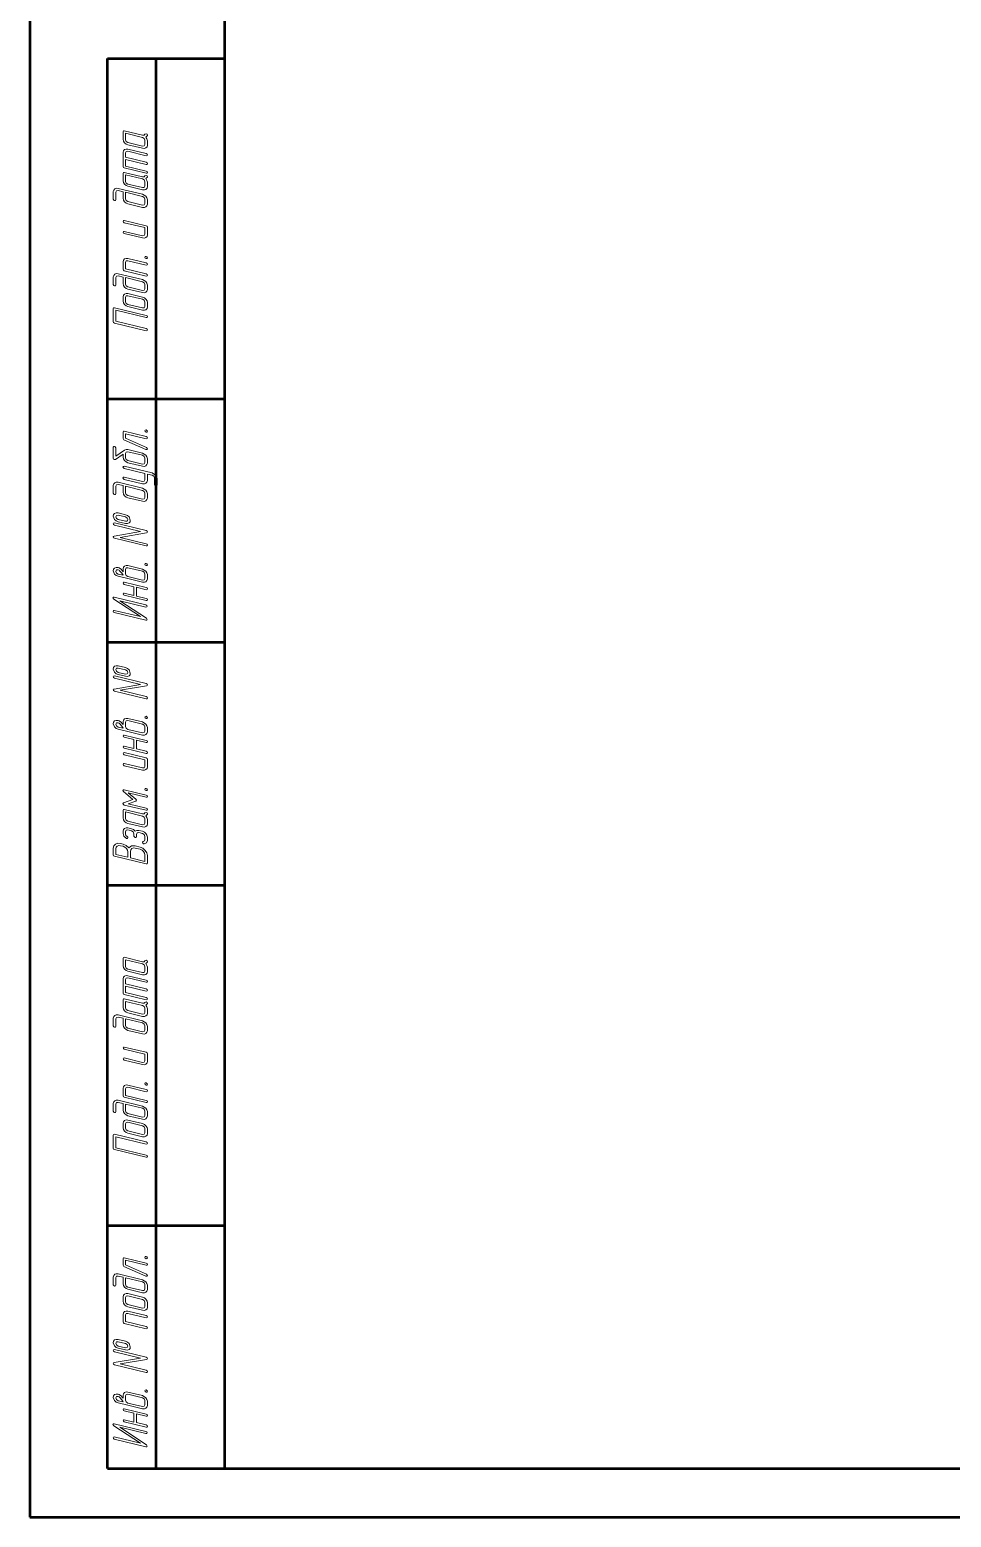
# Model space of a CAD drawing. Extents: x 0 to 420, y 0 to 297.
# Drawn here: x 0 to 94.7, y 0 to 153 of the extents above; entities that cross this region are included whole.
import ezdxf

# ---------------------------------------------------------------- set-up
doc = ezdxf.new("R2010")
doc.units = 0

msp = doc.modelspace()

# ---------------------------------------------------------------- linework, layer by layer
at = {"color": 7, "lineweight": 50}
for p, q in [((0, 297), (0, 0)), ((20, 292), (20, 5)), ((8, 5), (8, 150)), ((8, 150), (20, 150)), ((13, 5), (13, 150)), ((8, 115), (20, 115)), ((8, 90), (20, 90)), ((8, 65), (20, 65)), ((8, 30), (20, 30)), ((8, 5), (20, 5)), ((20, 5), (415, 5)), ((0, 0), (420, 0))]:
    msp.add_line(p, q, dxfattribs=at)
at = {"color": 7, "lineweight": 13}
for points in [[(11.840643, 142.221375), (11.738303, 142.133881), (11.579678, 142.129272), (9.706871, 142.580597), (9.614765, 142.575989), (9.584064, 142.497696), (9.584064, 141.71019), (9.619883, 141.521378), (9.732455, 141.355591), (9.896198, 141.217438), (10.080408, 141.143753), (11.579678, 140.779938), (11.779239, 140.766113), (11.937865, 140.825989), (12.050438, 140.941116), (12.08114, 141.106903), (12.08114, 141.558228), (12.040204, 141.751648), (11.91228, 141.935852), (12.009502, 142.004929), (12.08114, 142.092438), (12.086257, 142.133881), (12.050438, 142.221375), (11.958333, 142.272034)], [(11.579678, 141.90361), (11.758771, 141.797699), (11.830409, 141.618088), (11.830409, 141.166779), (11.758771, 141.02861), (11.579678, 141.005585), (10.080408, 141.3694), (9.906432, 141.475327), (9.834795, 141.65033), (9.834795, 142.327301)], [(9.834795, 139.628616), (11.958333, 139.112823), (12.050438, 139.126648), (12.08114, 139.200333), (12.050438, 139.287827), (11.958333, 139.338486), (9.834795, 139.854279), (9.834795, 140.305588), (9.906432, 140.443756), (10.080409, 140.466766), (11.958333, 140.010849), (12.050438, 140.029266), (12.08114, 140.098358), (12.050438, 140.185852), (11.958333, 140.236511), (10.080409, 140.692429), (9.891081, 140.701645), (9.727339, 140.646378), (9.619883, 140.526642), (9.584064, 140.365463), (9.584064, 138.900986), (9.614765, 138.808884), (9.706871, 138.758224), (11.958333, 138.214798), (12.050438, 138.228622), (12.08114, 138.297699), (12.050438, 138.389801), (11.958333, 138.44046), (9.834795, 138.956253)], [(11.840643, 137.947693), (11.738303, 137.860199), (11.579678, 137.855591), (9.706871, 138.306915), (9.614765, 138.302307), (9.584064, 138.224014), (9.584064, 137.436508), (9.619883, 137.247696), (9.732455, 137.081909), (9.896198, 136.943756), (10.080409, 136.870071), (11.579678, 136.506256), (11.77924, 136.492432), (11.937865, 136.552307), (12.050438, 136.667435), (12.08114, 136.833221), (12.08114, 137.284546), (12.040204, 137.477966), (11.91228, 137.66217), (12.009502, 137.731247), (12.08114, 137.818756), (12.086257, 137.860199), (12.050438, 137.947693), (11.958333, 137.998352)], [(11.579678, 137.629929), (11.758772, 137.524017), (11.830409, 137.344406), (11.830409, 136.893097), (11.758772, 136.754929), (11.579678, 136.731903), (10.080409, 137.095718), (9.906432, 137.201645), (9.834795, 137.376648), (9.834795, 138.053619)], [(9.584064, 136.312836), (9.584064, 135.640457), (9.619883, 135.451645), (9.727339, 135.28125), (9.891082, 135.143097), (10.080409, 135.069412), (11.579678, 134.705597), (11.774122, 134.691772), (11.932748, 134.756256), (12.045321, 134.871384), (12.08114, 135.03717), (12.08114, 135.483887), (12.045321, 135.668091), (11.932748, 135.843094), (11.579678, 136.054932), (9.082602, 136.658218), (8.893274, 136.667435), (8.729531, 136.612167), (8.622076, 136.487823), (8.58114, 136.326645), (8.58114, 135.539139), (8.622076, 135.447037), (8.709064, 135.400986), (8.796052, 135.405594), (8.831871, 135.479279), (8.831871, 136.266769), (8.903508, 136.409546), (9.082602, 136.432571)], [(9.834795, 136.25296), (11.579678, 135.829269), (11.758772, 135.723358), (11.830409, 135.543747), (11.830409, 135.097046), (11.758772, 134.954269), (11.579678, 134.931244), (10.080409, 135.295059), (9.906432, 135.400986), (9.834795, 135.580597)], [(11.958333, 132.81282), (9.706871, 133.356247), (9.614765, 133.342438), (9.584064, 133.273346), (9.619883, 133.19046), (9.706871, 133.130585), (11.830409, 132.6194), (11.830409, 131.942429), (11.758772, 131.804276), (11.579679, 131.78125), (9.706871, 132.232559), (9.614765, 132.21875), (9.584064, 132.149673), (9.619883, 132.062164), (9.706871, 132.006912), (11.579679, 131.555588), (11.77924, 131.541779), (11.937865, 131.601639), (12.050438, 131.716766), (12.081141, 131.882568), (12.081141, 132.670059), (12.050438, 132.762177)], [(11.958333, 128.990463), (10.080409, 129.446381), (9.891082, 129.455597), (9.727339, 129.395721), (9.619883, 129.275986), (9.584064, 129.114807), (9.584064, 128.327301), (9.614766, 128.235199), (9.706871, 128.18454), (11.958333, 127.641113), (12.050439, 127.65493), (12.081141, 127.724014), (12.050439, 127.816116), (11.958333, 127.866776), (9.834795, 128.382568), (9.834795, 129.054932), (9.906433, 129.197693), (10.080409, 129.220718), (11.958333, 128.764801), (12.050439, 128.77861), (12.081141, 128.847702), (12.050439, 128.939804)], [(11.830409, 129.584534), (11.871345, 129.492432), (11.958333, 129.441772), (12.045321, 129.450989), (12.081141, 129.524673), (12.040204, 129.621384), (11.958333, 129.667435), (11.866228, 129.658218)], [(9.584064, 127.539803), (9.584064, 126.867432), (9.619883, 126.678619), (9.727339, 126.508224), (9.891082, 126.370064), (10.080409, 126.296379), (11.579679, 125.932564), (11.774123, 125.918747), (11.932749, 125.983223), (12.045321, 126.098351), (12.081141, 126.264145), (12.081141, 126.710854), (12.045321, 126.895065), (11.932749, 127.070061), (11.579679, 127.281906), (9.082603, 127.885193), (8.893274, 127.894409), (8.729532, 127.839142), (8.622076, 127.714798), (8.581141, 127.553619), (8.581141, 126.766113), (8.622076, 126.674011), (8.709064, 126.62796), (8.796053, 126.632561), (8.831871, 126.706245), (8.831871, 127.493752), (8.903509, 127.636513), (9.082603, 127.659538)], [(9.834795, 127.479935), (11.579679, 127.056252), (11.758772, 126.950325), (11.830409, 126.770721), (11.830409, 126.324013), (11.758772, 126.181252), (11.579679, 126.158218), (10.080409, 126.522034), (9.906433, 126.62796), (9.834795, 126.807564)], [(11.579679, 125.481247), (10.080409, 125.845062), (9.891082, 125.854279), (9.727339, 125.794403), (9.619883, 125.674667), (9.584064, 125.513489), (9.584064, 125.062172), (9.619883, 124.873352), (9.732456, 124.707565), (9.896198, 124.569405), (10.080409, 124.49572), (11.579679, 124.131905), (11.77924, 124.118088), (11.937865, 124.177956), (12.050439, 124.293091), (12.081141, 124.458878), (12.081141, 124.910194), (12.050439, 125.089798), (11.937865, 125.264801), (11.77924, 125.398354)], [(11.579679, 125.255592), (11.758772, 125.149666), (11.830409, 124.970062), (11.830409, 124.518745), (11.758772, 124.380592), (11.579679, 124.357567), (10.080409, 124.721382), (9.906433, 124.827301), (9.834795, 125.002304), (9.834795, 125.453613), (9.906433, 125.596382), (10.080409, 125.619408)], [(11.958333, 123.593094), (8.709064, 124.380592), (8.616959, 124.371376), (8.581141, 124.297699), (8.581141, 122.943748), (8.616959, 122.851646), (8.709064, 122.805588), (11.958334, 122.018089), (12.050439, 122.031906), (12.081141, 122.100983), (12.050439, 122.193092), (11.958333, 122.243752), (8.831871, 122.999008), (8.831871, 124.122696), (11.958333, 123.367432), (12.050439, 123.385857), (12.081141, 123.454933), (12.050439, 123.542435)], [(11.958333, 111.139145), (9.706871, 111.682571), (9.614765, 111.677963), (9.584064, 111.59967), (9.584064, 110.927307), (9.681286, 110.793755), (11.927631, 109.799019), (11.958333, 109.78981), (12.045321, 109.803619), (12.08114, 109.877304), (11.983917, 110.006256), (9.834795, 110.954941), (9.834795, 111.429276), (11.958333, 110.91349), (12.050438, 110.927307), (12.08114, 110.996384), (12.050438, 111.088486)], [(11.830409, 111.733231), (11.871345, 111.641121), (11.958333, 111.590462), (12.045321, 111.59967), (12.08114, 111.673355), (12.040204, 111.770065), (11.958333, 111.816116), (11.866227, 111.806908)], [(9.727339, 109.743752), (8.831871, 109.131256), (8.831871, 109.978622), (8.790936, 110.075333), (8.709064, 110.125992), (8.622076, 110.112175), (8.58114, 110.03849), (8.58114, 108.914803), (8.611841, 108.818092), (8.688596, 108.762833), (8.744883, 108.762833), (8.796052, 108.785858), (9.584064, 109.320068), (9.584064, 109.016121), (9.619883, 108.827301), (9.727339, 108.656906), (9.891081, 108.518753), (10.080409, 108.445068), (11.579678, 108.081253), (11.774122, 108.067436), (11.932748, 108.131912), (12.045321, 108.24704), (12.08114, 108.412834), (12.08114, 108.859543), (12.045321, 109.043755), (11.932748, 109.21875), (11.579678, 109.430595), (10.080409, 109.794411), (9.896198, 109.803619), (9.737573, 109.74836), (9.732455, 109.743752)], [(11.579678, 109.204941), (11.758771, 109.099014), (11.830409, 108.919411), (11.830409, 108.472702), (11.758771, 108.329941), (11.579678, 108.306915), (10.080409, 108.670731), (9.906432, 108.776649), (9.834795, 108.956253), (9.834795, 109.402962), (9.906432, 109.545731), (10.080409, 109.568756)], [(12.08114, 107.284546), (12.577485, 107.164803), (12.756578, 107.058884), (12.828216, 106.883881), (12.828216, 106.206909), (12.864035, 106.110199), (12.951023, 106.05954), (13.043128, 106.073357), (13.078947, 106.147041), (13.078947, 106.824013), (13.038012, 107.003624), (12.930555, 107.178619), (12.577485, 107.390465), (9.706871, 108.081253), (9.614765, 108.067436), (9.578947, 107.99836), (9.614765, 107.915466), (9.706871, 107.855591), (11.830409, 107.344406), (11.830409, 106.672043), (11.758772, 106.533882), (11.579678, 106.506256), (9.706871, 106.957565), (9.614765, 106.943756), (9.578947, 106.874672), (9.614765, 106.78717), (9.706871, 106.731911), (11.579678, 106.280594), (11.774122, 106.266777), (11.932748, 106.331253), (12.045321, 106.446381), (12.08114, 106.612175)], [(9.584064, 106.087173), (9.584064, 105.414803), (9.619883, 105.22599), (9.727339, 105.055595), (9.891082, 104.917435), (10.080409, 104.84375), (11.579678, 104.479935), (11.774122, 104.466118), (11.932748, 104.530594), (12.045321, 104.645721), (12.08114, 104.811516), (12.08114, 105.258224), (12.045321, 105.442436), (11.932748, 105.617439), (11.579678, 105.829277), (9.082602, 106.432571), (8.893274, 106.44178), (8.729531, 106.386513), (8.622076, 106.262177), (8.58114, 106.10099), (8.581141, 105.313492), (8.622076, 105.221382), (8.709064, 105.175331), (8.796052, 105.179939), (8.831871, 105.253616), (8.831871, 106.041122), (8.903508, 106.183884), (9.082602, 106.206909)], [(9.834795, 106.027306), (11.579678, 105.603622), (11.758772, 105.497696), (11.830409, 105.318092), (11.830409, 104.871384), (11.758772, 104.728622), (11.579678, 104.705597), (10.080409, 105.069412), (9.906432, 105.175331), (9.834795, 105.354935)], [(9.834795, 103.098358), (9.082602, 103.277962), (8.872807, 103.291779), (8.709064, 103.231911), (8.616959, 103.112175), (8.586257, 102.950989), (8.709064, 102.614807), (8.872807, 102.46283), (9.082602, 102.379936), (9.834795, 102.200333), (10.04459, 102.181908), (10.208333, 102.250992), (10.300438, 102.370728), (10.331141, 102.531906), (10.208333, 102.868095), (10.04459, 103.010857)], [(9.834795, 102.872696), (10.024122, 102.757568), (10.080409, 102.591782), (10.019006, 102.449013), (9.834795, 102.425987), (9.082602, 102.605591), (8.898392, 102.716118), (8.831871, 102.891121), (8.898392, 103.033882), (9.082602, 103.052307)], [(11.958333, 101.463486), (8.709064, 102.250992), (8.616959, 102.232567), (8.581141, 102.16349), (8.616959, 102.075989), (8.709064, 102.02533), (11.39035, 101.375992), (8.657894, 100.897041), (8.596491, 100.864807), (8.581141, 100.814148), (8.616959, 100.726646), (8.709064, 100.675987), (11.958333, 99.888489), (12.050439, 99.902306), (12.081141, 99.971382), (12.050439, 100.063492), (11.958333, 100.114151), (9.277046, 100.763489), (12.009502, 101.237831), (12.065789, 101.270065), (12.081141, 101.320724), (12.050438, 101.408226)], [(11.830409, 98.009544), (11.871345, 97.917435), (11.958333, 97.866776), (12.045321, 97.875992), (12.081141, 97.949677), (12.040205, 98.046387), (11.958333, 98.092438), (11.866228, 98.083229)], [(9.584064, 97.231255), (9.491959, 97.360199), (9.394737, 97.484543), (9.230994, 97.604279), (9.16959, 97.631912), (9.082603, 97.659546), (8.872807, 97.673355), (8.709064, 97.608887), (8.616959, 97.489151), (8.586257, 97.327965), (8.709064, 96.991776), (8.872807, 96.844414), (9.082603, 96.761513), (10.080409, 96.522041), (11.579679, 96.158226), (11.774123, 96.144409), (11.932749, 96.208885), (12.045321, 96.324013), (12.081141, 96.489807), (12.081141, 96.936516), (12.045321, 97.120728), (11.932749, 97.295723), (11.579679, 97.507568), (10.080409, 97.871384), (9.891082, 97.880592), (9.727339, 97.820724), (9.619883, 97.700989), (9.584064, 97.539803)], [(9.584064, 96.867439), (9.082603, 96.987175), (8.898392, 97.097702), (8.831871, 97.268097), (8.898392, 97.415466), (9.082603, 97.433884), (9.16959, 97.392433), (9.236111, 97.341782), (9.266813, 97.304939), (9.451023, 97.070068)], [(11.579679, 97.281914), (11.758772, 97.175987), (11.830409, 96.996384), (11.830409, 96.549675), (11.758772, 96.406914), (11.579679, 96.383881), (10.080409, 96.747696), (9.906433, 96.853622), (9.834795, 97.033226), (9.834795, 97.479935), (9.906433, 97.622696), (10.080409, 97.645729)], [(10.704679, 95.693092), (10.704679, 94.795067), (9.706871, 95.034546), (9.614766, 95.020729), (9.584064, 94.951645), (9.619883, 94.864151), (9.706871, 94.808884), (11.958333, 94.265465), (12.050439, 94.279282), (12.081141, 94.348358), (12.050439, 94.44046), (11.958333, 94.491119), (10.955409, 94.735199), (10.955409, 95.633224), (11.958333, 95.389145), (12.050439, 95.402962), (12.081141, 95.472046), (12.050439, 95.564148), (11.958333, 95.614807), (9.706871, 96.158226), (9.614766, 96.144409), (9.584064, 96.075333), (9.619883, 95.992439), (9.706871, 95.932571)], [(11.932749, 93.827965), (8.683479, 94.610855), (8.581141, 94.601646), (8.540205, 94.541779), (8.63231, 94.412834), (11.364766, 92.616776), (8.683479, 93.261513), (8.591374, 93.247704), (8.560673, 93.174019), (8.591374, 93.091118), (8.683479, 93.035858), (11.932749, 92.25296), (12.035088, 92.25296), (12.076023, 92.317436), (11.983918, 92.450989), (9.251462, 94.24704), (11.932749, 93.602303), (12.024854, 93.616119), (12.055555, 93.685204), (12.024854, 93.772697)], [(9.834795, 87.375656), (9.082602, 87.555267), (8.872807, 87.569077), (8.709064, 87.509209), (8.616959, 87.389473), (8.586256, 87.228287), (8.709064, 86.892105), (8.872807, 86.740128), (9.082602, 86.657242), (9.834795, 86.477631), (10.04459, 86.459213), (10.208333, 86.52829), (10.300438, 86.648026), (10.33114, 86.809212), (10.208333, 87.145393), (10.04459, 87.288162)], [(9.834795, 87.150002), (10.024122, 87.034866), (10.080408, 86.86908), (10.019005, 86.726318), (9.834795, 86.703293), (9.082602, 86.882896), (8.898391, 86.993423), (8.831871, 87.168419), (8.898391, 87.311188), (9.082602, 87.329605)], [(11.958333, 85.740791), (8.709064, 86.52829), (8.616959, 86.509872), (8.58114, 86.440788), (8.616959, 86.353287), (8.709064, 86.302628), (11.39035, 85.65329), (8.657894, 85.174347), (8.596491, 85.142105), (8.58114, 85.091446), (8.616959, 85.003952), (8.709064, 84.953293), (11.958333, 84.165787), (12.050438, 84.179604), (12.08114, 84.248688), (12.050438, 84.34079), (11.958333, 84.391449), (9.277046, 85.040787), (12.009502, 85.515137), (12.065789, 85.547371), (12.08114, 85.598022), (12.050438, 85.685524)], [(9.584064, 81.508553), (9.491959, 81.637497), (9.394736, 81.761841), (9.230993, 81.881577), (9.16959, 81.90921), (9.082602, 81.936844), (8.872807, 81.950661), (8.709064, 81.886185), (8.616959, 81.766449), (8.586257, 81.605263), (8.709064, 81.269081), (8.872807, 81.121712), (9.082602, 81.038818), (10.080409, 80.799339), (11.579678, 80.435524), (11.774122, 80.421707), (11.932748, 80.486183), (12.045321, 80.601318), (12.08114, 80.767105), (12.08114, 81.213814), (12.045321, 81.398026), (11.932748, 81.573029), (11.579678, 81.784866), (10.080409, 82.148682), (9.891081, 82.157898), (9.727339, 82.098022), (9.619883, 81.978287), (9.584064, 81.817108)], [(9.584064, 81.144737), (9.082602, 81.264473), (8.898392, 81.375), (8.831871, 81.545395), (8.898392, 81.692764), (9.082602, 81.711182), (9.16959, 81.669739), (9.236111, 81.61908), (9.266812, 81.582237), (9.451023, 81.347366)], [(11.579678, 81.559212), (11.758772, 81.453293), (11.830409, 81.273682), (11.830409, 80.826973), (11.758772, 80.684212), (11.579678, 80.661186), (10.080409, 81.025002), (9.906432, 81.13092), (9.834795, 81.310524), (9.834795, 81.757233), (9.906432, 81.900002), (10.080409, 81.923027)], [(11.830409, 82.286842), (11.871345, 82.19474), (11.958333, 82.144081), (12.045321, 82.15329), (12.08114, 82.226974), (12.040204, 82.323685), (11.958333, 82.369736), (11.866227, 82.360527)], [(10.704678, 79.970398), (10.704678, 79.072372), (9.706871, 79.311844), (9.614765, 79.298027), (9.584064, 79.228943), (9.619883, 79.141449), (9.706871, 79.086182), (11.958333, 78.542763), (12.050438, 78.55658), (12.08114, 78.625656), (12.050438, 78.717766), (11.958333, 78.768417), (10.955409, 79.012497), (10.955409, 79.910522), (11.958333, 79.666443), (12.050438, 79.68026), (12.08114, 79.749344), (12.050438, 79.841446), (11.958333, 79.892105), (9.706871, 80.435524), (9.614765, 80.421707), (9.584064, 80.352631), (9.619883, 80.269737), (9.706871, 80.209869)], [(11.958333, 78.091446), (9.706871, 78.634865), (9.614765, 78.621048), (9.584064, 78.551971), (9.619883, 78.469078), (9.706871, 78.40921), (11.830409, 77.898026), (11.830409, 77.221054), (11.758772, 77.082893), (11.579679, 77.059868), (9.706871, 77.511185), (9.614765, 77.497368), (9.584064, 77.428291), (9.619883, 77.34079), (9.706871, 77.285522), (11.579679, 76.834213), (11.77924, 76.820396), (11.937865, 76.880264), (12.050438, 76.995392), (12.081141, 77.161186), (12.08114, 77.948685), (12.050438, 78.040787)], [(11.958333, 74.273682), (9.706871, 74.817108), (9.614766, 74.803291), (9.578947, 74.738815), (9.635234, 74.628288), (10.602339, 73.813156), (9.635234, 73.467766), (9.594298, 73.430923), (9.578947, 73.389473), (9.619883, 73.297371), (9.706871, 73.242104), (11.958333, 72.698685), (12.050439, 72.712502), (12.081141, 72.781578), (12.050439, 72.873688), (11.958333, 72.924339), (10.121345, 73.371056), (10.90424, 73.647369), (10.975877, 73.725655), (10.90424, 73.836182), (10.121345, 74.494736), (11.958333, 74.048027), (12.050439, 74.061844), (12.081141, 74.13092), (12.050439, 74.223022)], [(11.830409, 74.863159), (11.871345, 74.771049), (11.958333, 74.720398), (12.045321, 74.729607), (12.081141, 74.803291), (12.040204, 74.900002), (11.958333, 74.946053), (11.866228, 74.936844)], [(11.840643, 72.43158), (11.738304, 72.344078), (11.579679, 72.339478), (9.706871, 72.790787), (9.614766, 72.786186), (9.584064, 72.707893), (9.584064, 71.920395), (9.619883, 71.731583), (9.732456, 71.565788), (9.896198, 71.427628), (10.080409, 71.353951), (11.579679, 70.990128), (11.77924, 70.976318), (11.937865, 71.036186), (12.050439, 71.151314), (12.081141, 71.317108), (12.081141, 71.768417), (12.040205, 71.961845), (11.912281, 72.146049), (12.009502, 72.215134), (12.081141, 72.302628), (12.086257, 72.344078), (12.050439, 72.43158), (11.958333, 72.482239)], [(11.579679, 72.113815), (11.758772, 72.007896), (11.830409, 71.828293), (11.830409, 71.376976), (11.758772, 71.238815), (11.579679, 71.21579), (10.080409, 71.579605), (9.906433, 71.685524), (9.834795, 71.860527), (9.834795, 72.537498)], [(10.832603, 70.566444), (10.668859, 70.723022), (10.459064, 70.810524), (10.080409, 70.902634), (9.896198, 70.911842), (9.732456, 70.842766), (9.619883, 70.713814), (9.584064, 70.548027), (9.584064, 70.326973), (9.676169, 70.041451), (9.926901, 69.815788), (9.967836, 69.801971), (10.054825, 69.811188), (10.090643, 69.884865), (10.070175, 69.949341), (10.003654, 70.009209), (9.880848, 70.119736), (9.834795, 70.267105), (9.834795, 70.488159), (9.906433, 70.644737), (10.080409, 70.68158), (10.459064, 70.58947), (10.633041, 70.469734), (10.704679, 70.276314), (10.704679, 70.05526), (10.750731, 69.958549), (10.832603, 69.907898), (10.919591, 69.917107), (10.955409, 69.995392), (10.955409, 70.216446), (11.032164, 70.373024), (11.206141, 70.409866), (11.579679, 70.317764), (11.758772, 70.198029), (11.830409, 70.004608), (11.830409, 69.668419), (11.784357, 69.548683), (11.656433, 69.493423), (11.569445, 69.415131), (11.605263, 69.323029), (11.692251, 69.267761), (11.738304, 69.263161), (11.989036, 69.36908), (12.081141, 69.608551), (12.081141, 69.94474), (12.040205, 70.138161), (11.932749, 70.317764), (11.774123, 70.455917), (11.579679, 70.538818), (11.206141, 70.63092), (11.001462, 70.640129)], [(12.081141, 67.273682), (12.081141, 68.061188), (12.024854, 68.319077), (11.855994, 68.581581), (11.615498, 68.798027), (11.334064, 68.917763), (10.832603, 69.037498), (10.438597, 69.032898), (10.167397, 68.834869), (9.906433, 69.083549), (9.584064, 69.226318), (9.333334, 69.286186), (9.041667, 69.304604), (8.801169, 69.217102), (8.637427, 69.032898), (8.581141, 68.793419), (8.581141, 68.116447), (8.616959, 68.024345), (8.709064, 67.978287), (11.958334, 67.190788), (12.050439, 67.195396)], [(10.085526, 67.872368), (8.831871, 68.171707), (8.831871, 68.733551), (8.872808, 68.894737), (8.980263, 69.014473), (9.144006, 69.069733), (9.333334, 69.060524), (9.584064, 69.000656), (9.778509, 68.917763), (9.937135, 68.78421), (10.049707, 68.609207), (10.085526, 68.434212)], [(11.830409, 67.448685), (10.336258, 67.807892), (10.336257, 68.480263), (10.372076, 68.641449), (10.479532, 68.765793), (10.643275, 68.825661), (10.832603, 68.811844), (11.334064, 68.692108), (11.533626, 68.609207), (11.687135, 68.475655), (11.799707, 68.300659), (11.830409, 68.121056)], [(11.840643, 57.221382), (11.738303, 57.133881), (11.579678, 57.129272), (9.706871, 57.580589), (9.614765, 57.575985), (9.584064, 57.497696), (9.584064, 56.710197), (9.619883, 56.521378), (9.732455, 56.355591), (9.896198, 56.21743), (10.080408, 56.143749), (11.579678, 55.77993), (11.779239, 55.766117), (11.937865, 55.825985), (12.050438, 55.941116), (12.08114, 56.106907), (12.08114, 56.55822), (12.040204, 56.75164), (11.91228, 56.935852), (12.009502, 57.004932), (12.08114, 57.09243), (12.086257, 57.133881), (12.050438, 57.221382), (11.958333, 57.272038)], [(11.579678, 56.903618), (11.758771, 56.797695), (11.830409, 56.618088), (11.830409, 56.166775), (11.758771, 56.028618), (11.579678, 56.005592), (10.080408, 56.369408), (9.906432, 56.475327), (9.834795, 56.65033), (9.834795, 57.327301)], [(9.834795, 54.628616), (11.958333, 54.112827), (12.050438, 54.126644), (12.08114, 54.200325), (12.050438, 54.287827), (11.958333, 54.338486), (9.834795, 54.854275), (9.834795, 55.305588), (9.906432, 55.443748), (10.080409, 55.466774), (11.958333, 55.010853), (12.050438, 55.029274), (12.08114, 55.098354), (12.050438, 55.185852), (11.958333, 55.236511), (10.080409, 55.692432), (9.891081, 55.701645), (9.727339, 55.646378), (9.619883, 55.526642), (9.584064, 55.365459), (9.584064, 53.900986), (9.614765, 53.80888), (9.706871, 53.758224), (11.958333, 53.214802), (12.050438, 53.228615), (12.08114, 53.297695), (12.050438, 53.389801), (11.958333, 53.44046), (9.834795, 53.956249)], [(11.840643, 52.947697), (11.738303, 52.860199), (11.579678, 52.855591), (9.706871, 53.306908), (9.614765, 53.302299), (9.584064, 53.224014), (9.584064, 52.436512), (9.619883, 52.247696), (9.732455, 52.081909), (9.896198, 51.943748), (10.080409, 51.870064), (11.579678, 51.506248), (11.77924, 51.492432), (11.937865, 51.552299), (12.050438, 51.667435), (12.08114, 51.833221), (12.08114, 52.284538), (12.040204, 52.477959), (11.91228, 52.66217), (12.009502, 52.731247), (12.08114, 52.818748), (12.086257, 52.860199), (12.050438, 52.947697), (11.958333, 52.998352)], [(11.579678, 52.629932), (11.758772, 52.524014), (11.830409, 52.344406), (11.830409, 51.893089), (11.758772, 51.754932), (11.579678, 51.731907), (10.080409, 52.095722), (9.906432, 52.201645), (9.834795, 52.376644), (9.834795, 53.053619)], [(9.584064, 51.312828), (9.584064, 50.640457), (9.619883, 50.451645), (9.727339, 50.28125), (9.891082, 50.143089), (10.080409, 50.069405), (11.579678, 49.705589), (11.774122, 49.691776), (11.932748, 49.756248), (12.045321, 49.87138), (12.08114, 50.03717), (12.08114, 50.483879), (12.045321, 50.668091), (11.932748, 50.84309), (11.579678, 51.054932), (9.082602, 51.658222), (8.893274, 51.667435), (8.729531, 51.612167), (8.622076, 51.487827), (8.58114, 51.326645), (8.58114, 50.539143), (8.622076, 50.447037), (8.709064, 50.400986), (8.796052, 50.40559), (8.831871, 50.479275), (8.831871, 51.266777), (8.903508, 51.409538), (9.082602, 51.432564)], [(9.834795, 51.25296), (11.579678, 50.829277), (11.758772, 50.723354), (11.830409, 50.543747), (11.830409, 50.097038), (11.758772, 49.954277), (11.579678, 49.931248), (10.080409, 50.295067), (9.906432, 50.400986), (9.834795, 50.580589)], [(11.958333, 47.812828), (9.706871, 48.356247), (9.614765, 48.34243), (9.584064, 48.273354), (9.619883, 48.19046), (9.706871, 48.130592), (11.830409, 47.619408), (11.830409, 46.942432), (11.758772, 46.804276), (11.579679, 46.78125), (9.706871, 47.232563), (9.614765, 47.21875), (9.584064, 47.14967), (9.619883, 47.062168), (9.706871, 47.006905), (11.579679, 46.555592), (11.77924, 46.541775), (11.937865, 46.601643), (12.050438, 46.716774), (12.081141, 46.882565), (12.081141, 47.670063), (12.050438, 47.762169)], [(11.958333, 43.990459), (10.080409, 44.446381), (9.891082, 44.455589), (9.727339, 44.395721), (9.619883, 44.275986), (9.584064, 44.114799), (9.584064, 43.327301), (9.614766, 43.235195), (9.706871, 43.184536), (11.958333, 42.641117), (12.050439, 42.65493), (12.081141, 42.72401), (12.050439, 42.816116), (11.958333, 42.866776), (9.834795, 43.382565), (9.834795, 44.054932), (9.906433, 44.197697), (10.080409, 44.220722), (11.958333, 43.764801), (12.050439, 43.778618), (12.081141, 43.847694), (12.050439, 43.9398)], [(11.830409, 44.584538), (11.871345, 44.492432), (11.958333, 44.441772), (12.045321, 44.450985), (12.081141, 44.52467), (12.040204, 44.62138), (11.958333, 44.667431), (11.866228, 44.658222)], [(9.584064, 42.539803), (9.584064, 41.867432), (9.619883, 41.678616), (9.727339, 41.508221), (9.891082, 41.370064), (10.080409, 41.296379), (11.579679, 40.932564), (11.774123, 40.918747), (11.932749, 40.983223), (12.045321, 41.098354), (12.081141, 41.264145), (12.081141, 41.710854), (12.045321, 41.895065), (11.932749, 42.070065), (11.579679, 42.281906), (9.082603, 42.885197), (8.893274, 42.894405), (8.729532, 42.839142), (8.622076, 42.714802), (8.581141, 42.553616), (8.581141, 41.766117), (8.622076, 41.674011), (8.709064, 41.62796), (8.796053, 41.632565), (8.831871, 41.706249), (8.831871, 42.493748), (8.903509, 42.636513), (9.082603, 42.659538)], [(9.834795, 42.479931), (11.579679, 42.056248), (11.758772, 41.950325), (11.830409, 41.770721), (11.830409, 41.324013), (11.758772, 41.181248), (11.579679, 41.158222), (10.080409, 41.522038), (9.906433, 41.62796), (9.834795, 41.807564)], [(11.579679, 40.481247), (10.080409, 40.845062), (9.891082, 40.854275), (9.727339, 40.794407), (9.619883, 40.674667), (9.584064, 40.513485), (9.584064, 40.062168), (9.619883, 39.873352), (9.732456, 39.707565), (9.896198, 39.569405), (10.080409, 39.49572), (11.579679, 39.131905), (11.77924, 39.118092), (11.937865, 39.177959), (12.050439, 39.293091), (12.081141, 39.458881), (12.081141, 39.910194), (12.050439, 40.089802), (11.937865, 40.264801), (11.77924, 40.398354)], [(11.579679, 40.255592), (11.758772, 40.14967), (11.830409, 39.970062), (11.830409, 39.518749), (11.758772, 39.380592), (11.579679, 39.357563), (10.080409, 39.721378), (9.906433, 39.827301), (9.834795, 40.0023), (9.834795, 40.453617), (9.906433, 40.596378), (10.080409, 40.619408)], [(11.958333, 38.59309), (8.709064, 39.380589), (8.616959, 39.37138), (8.581141, 39.297695), (8.581141, 37.943748), (8.616959, 37.851643), (8.709064, 37.805592), (11.958334, 37.018089), (12.050439, 37.031906), (12.081141, 37.100986), (12.050439, 37.193092), (11.958333, 37.243748), (8.831871, 37.999012), (8.831871, 39.122696), (11.958333, 38.367432), (12.050439, 38.385853), (12.081141, 38.454933), (12.050439, 38.542431)], [(11.958333, 26.139145), (9.706871, 26.682568), (9.614765, 26.677959), (9.584064, 26.59967), (9.584064, 25.927303), (9.681286, 25.793751), (11.927631, 24.799015), (11.958333, 24.789803), (12.045321, 24.803619), (12.08114, 24.877304), (11.983917, 25.006248), (9.834795, 25.954933), (9.834795, 26.429276), (11.958333, 25.913486), (12.050438, 25.927303), (12.08114, 25.99638), (12.050438, 26.088486)], [(11.830409, 26.733223), (11.871345, 26.641117), (11.958333, 26.590462), (12.045321, 26.59967), (12.08114, 26.673355), (12.040204, 26.770065), (11.958333, 26.816116), (11.866227, 26.806908)], [(9.584064, 24.688488), (9.584064, 24.016117), (9.619883, 23.827301), (9.727339, 23.656906), (9.891081, 23.518749), (10.080409, 23.445065), (11.579678, 23.081249), (11.774122, 23.067432), (11.932748, 23.131908), (12.045321, 23.24704), (12.08114, 23.41283), (12.08114, 23.859539), (12.045321, 24.043751), (11.932748, 24.21875), (11.579678, 24.430592), (9.082602, 25.033882), (8.893274, 25.043091), (8.729531, 24.987827), (8.622076, 24.863487), (8.58114, 24.702301), (8.58114, 23.914803), (8.622076, 23.822697), (8.709064, 23.776646), (8.796052, 23.78125), (8.831871, 23.854935), (8.831871, 24.642433), (8.903508, 24.785198), (9.082602, 24.808224)], [(9.834795, 24.628616), (11.579678, 24.204933), (11.758771, 24.099014), (11.830409, 23.919407), (11.830409, 23.472698), (11.758771, 23.329933), (11.579678, 23.306908), (10.080409, 23.670723), (9.906432, 23.776646), (9.834795, 23.956249)], [(11.579678, 22.629932), (10.080409, 22.993748), (9.891081, 23.00296), (9.727339, 22.943092), (9.619883, 22.823355), (9.584064, 22.66217), (9.584064, 22.210854), (9.619883, 22.022038), (9.732455, 21.856251), (9.896198, 21.718092), (10.080409, 21.644407), (11.579678, 21.280592), (11.77924, 21.266777), (11.937865, 21.326645), (12.050438, 21.441776), (12.08114, 21.607565), (12.08114, 22.05888), (12.050438, 22.238487), (11.937865, 22.413486), (11.77924, 22.547039)], [(11.579678, 22.404276), (11.758772, 22.298355), (11.830409, 22.11875), (11.830409, 21.667435), (11.758772, 21.529276), (11.579678, 21.506248), (10.080409, 21.870066), (9.906432, 21.975986), (9.834795, 22.150986), (9.834795, 22.602303), (9.906432, 22.745064), (10.080409, 22.768091)], [(11.958333, 20.737171), (10.080409, 21.193092), (9.891081, 21.202301), (9.727339, 21.142433), (9.619883, 21.022697), (9.584064, 20.861511), (9.584064, 20.074013), (9.614765, 19.981907), (9.706871, 19.931248), (11.958333, 19.387829), (12.050438, 19.401644), (12.08114, 19.470722), (12.050438, 19.562828), (11.958333, 19.613487), (9.834795, 20.129276), (9.834795, 20.801643), (9.906432, 20.944408), (10.080409, 20.967434), (11.958333, 20.511513), (12.050438, 20.525328), (12.08114, 20.594406), (12.050438, 20.686512)], [(11.958333, 16.463486), (8.709064, 17.250986), (8.616959, 17.232565), (8.581141, 17.163486), (8.616959, 17.075985), (8.709064, 17.02533), (11.39035, 16.375986), (8.657894, 15.897038), (8.596491, 15.864802), (8.581141, 15.814144), (8.616959, 15.726644), (8.709064, 15.675986), (11.958333, 14.888486), (12.050439, 14.902302), (12.081141, 14.97138), (12.050439, 15.063486), (11.958333, 15.114144), (9.277046, 15.763486), (12.009502, 16.237827), (12.065789, 16.270065), (12.081141, 16.320723), (12.050438, 16.408222)], [(9.834795, 18.098354), (9.082602, 18.27796), (8.872807, 18.291775), (8.709064, 18.231907), (8.616959, 18.112171), (8.586257, 17.950985), (8.709064, 17.614803), (8.872807, 17.46283), (9.082602, 17.379932), (9.834795, 17.200329), (10.04459, 17.181908), (10.208333, 17.250986), (10.300438, 17.370724), (10.331141, 17.531906), (10.208333, 17.868092), (10.04459, 18.010855)], [(9.834795, 17.872696), (10.024122, 17.757565), (10.080409, 17.591774), (10.019006, 17.449013), (9.834795, 17.425987), (9.082602, 17.605591), (8.898392, 17.716118), (8.831871, 17.891117), (8.898392, 18.033882), (9.082602, 18.052303)], [(9.584064, 12.23125), (9.491959, 12.360197), (9.394737, 12.484539), (9.230994, 12.604276), (9.16959, 12.631907), (9.082603, 12.659539), (8.872807, 12.673355), (8.709064, 12.608881), (8.616959, 12.489144), (8.586257, 12.32796), (8.709064, 11.991776), (8.872807, 11.844408), (9.082603, 11.761513), (10.080409, 11.522039), (11.579679, 11.158223), (11.774123, 11.144407), (11.932749, 11.208881), (12.045321, 11.324013), (12.081141, 11.489802), (12.081141, 11.936513), (12.045321, 12.120724), (11.932749, 12.295723), (11.579679, 12.507565), (10.080409, 12.871381), (9.891082, 12.880591), (9.727339, 12.820724), (9.619883, 12.700987), (9.584064, 12.539803)], [(9.584064, 11.867434), (9.082603, 11.987171), (8.898392, 12.097696), (8.831871, 12.268091), (8.898392, 12.415461), (9.082603, 12.433882), (9.16959, 12.392433), (9.236111, 12.341776), (9.266813, 12.304934), (9.451023, 12.070065)], [(11.579679, 12.281908), (11.758772, 12.175986), (11.830409, 11.996382), (11.830409, 11.549671), (11.758772, 11.406908), (11.579679, 11.383881), (10.080409, 11.747697), (9.906433, 11.853619), (9.834795, 12.033223), (9.834795, 12.479934), (9.906433, 12.622697), (10.080409, 12.645723)], [(11.830409, 13.009539), (11.871345, 12.917434), (11.958333, 12.866776), (12.045321, 12.875986), (12.081141, 12.949671), (12.040205, 13.046381), (11.958333, 13.092434), (11.866228, 13.083223)], [(10.704679, 10.693092), (10.704679, 9.795065), (9.706871, 10.034539), (9.614766, 10.020723), (9.584064, 9.951645), (9.619883, 9.864144), (9.706871, 9.808882), (11.958333, 9.26546), (12.050439, 9.279276), (12.081141, 9.348355), (12.050439, 9.44046), (11.958333, 9.491118), (10.955409, 9.735197), (10.955409, 10.633224), (11.958333, 10.389145), (12.050439, 10.40296), (12.081141, 10.472039), (12.050439, 10.564144), (11.958333, 10.614802), (9.706871, 11.158223), (9.614766, 11.144407), (9.584064, 11.075329), (9.619883, 10.992434), (9.706871, 10.932566)], [(11.932749, 8.82796), (8.683479, 9.610855), (8.581141, 9.601645), (8.540205, 9.541776), (8.63231, 9.412828), (11.364766, 7.616776), (8.683479, 8.261513), (8.591374, 8.247697), (8.560673, 8.174013), (8.591374, 8.091118), (8.683479, 8.035855), (11.932749, 7.25296), (12.035088, 7.25296), (12.076023, 7.317434), (11.983918, 7.450987), (9.251462, 9.247039), (11.932749, 8.602303), (12.024854, 8.616118), (12.055555, 8.685197), (12.024854, 8.772697)]]:
    msp.add_lwpolyline(points, close=True, dxfattribs=at)

doc.saveas('drawing.dxf')
